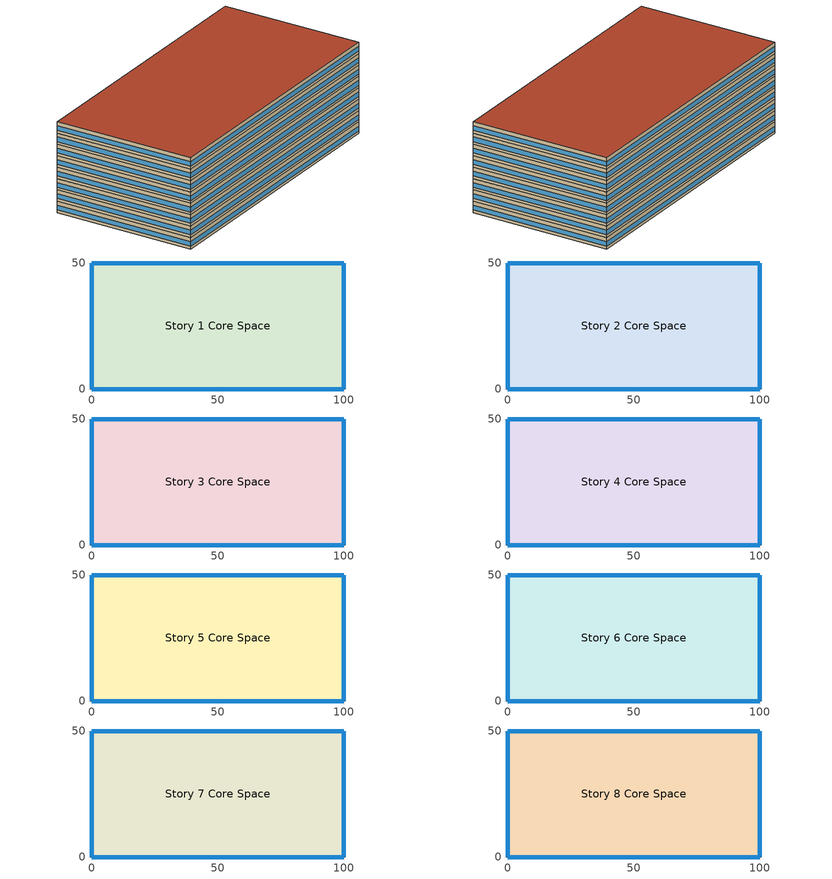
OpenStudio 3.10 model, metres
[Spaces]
Story 1 Core Space
 floor ground: 0,0 0,50 100,50 100,0 z0
 wall outside: 0,50 0,0 100,0 100,50 0,50 z0:4
 window: 99.97,50 0.03,50 / 0.03,0 99.97,0 / 0,49.97 0,0.03 / 100,0.03 100,49.97 z1:2.6
Story 2 Core Space
 floor to Story 1 Core Space: 0,0 0,50 100,50 100,0 z4
 wall outside: 0,50 0,0 100,0 100,50 0,50 z4:8
 window: 100,0.03 100,49.97 / 99.97,50 0.03,50 / 0,49.97 0,0.03 / 0.03,0 99.97,0 z5:6.6
Story 3 Core Space
 floor to Story 2 Core Space: 0,0 0,50 100,50 100,0 z8
 wall outside: 0,50 0,0 100,0 100,50 0,50 z8:12
 window: 0,49.97 0,0.03 / 99.97,50 0.03,50 / 100,0.03 100,49.97 / 0.03,0 99.97,0 z9:10.6
Story 4 Core Space
 floor to Story 3 Core Space: 0,0 0,50 100,50 100,0 z12
 wall outside: 0,50 0,0 100,0 100,50 0,50 z12:16
 window: 100,0.03 100,49.97 / 99.97,50 0.03,50 / 0,49.97 0,0.03 / 0.03,0 99.97,0 z13:14.6
Story 5 Core Space
 floor to Story 4 Core Space: 0,0 0,50 100,50 100,0 z16
 wall outside: 0,50 0,0 100,0 100,50 0,50 z16:20
 window: 0,49.97 0,0.03 / 100,0.03 100,49.97 / 99.97,50 0.03,50 / 0.03,0 99.97,0 z17:18.6
Story 6 Core Space
 floor to Story 5 Core Space: 0,0 0,50 100,50 100,0 z20
 wall outside: 0,50 0,0 100,0 100,50 0,50 z20:24
 window: 0.03,0 99.97,0 / 99.97,50 0.03,50 / 0,49.97 0,0.03 / 100,0.03 100,49.97 z21:22.6
Story 7 Core Space
 floor to Story 6 Core Space: 0,0 0,50 100,50 100,0 z24
 wall outside: 0,50 0,0 100,0 100,50 0,50 z24:28
 window: 99.97,50 0.03,50 / 0,49.97 0,0.03 / 0.03,0 99.97,0 / 100,0.03 100,49.97 z25:26.6
Story 8 Core Space
 floor to Story 7 Core Space: 0,0 0,50 100,50 100,0 z28
 wall outside: 0,50 0,0 100,0 100,50 0,50 z28:32
 window: 99.97,50 0.03,50 / 100,0.03 100,49.97 / 0.03,0 99.97,0 / 0,49.97 0,0.03 z29:30.6
 roof outside: 100,0 100,50 0,50 0,0 z32
[Building]
Building 1: Space Type=Baseline Model Space Type; Default Construction Set=ASHRAE_189.1-2009_ClimateZone 4-5 (mdoff)_ConstSet
[SizingPeriod:DesignDay] Barometric Pressure {Pa}=98934; Rain Indicator=No; Snow Indicator=No; Day of Month=21; Daylight Saving Time Indicator=No; Humidity Condition Type=Wetbulb; Dry-Bulb Temperature Range Modifier Type=DefaultMultipliers
Name | Maximum Dry-Bulb Temperature {C} | Daily Dry-Bulb Temperature Range {deltaC} | Wind Speed {m/s} | Wind Direction {deg} | Sky Clearness | Month | Day Type | Wetbulb or DewPoint at Maximum Dry-Bulb {C} | Solar Model Indicator | ASHRAE Clear Sky Optical Depth for Beam Irradiance | ASHRAE Clear Sky Optical Depth for Diffuse Irradiance
Chicago Ohare Intl Ap Ann Htg 99.6% Condns DB | -20 | 0 | 4.9 | 270 | 0 | 1 | WinterDesignDay | -20 | ASHRAEClearSky
Chicago Ohare Intl Ap Ann Clg .4% Condns DB=>MWB | 33.3 | 10.5 | 5.2 | 230 |  | 7 | SummerDesignDay | 23.7 | ASHRAETau | 0.455 | 2.05
[DefaultConstructionSet]
ASHRAE_189.1-2009_ClimateZone 4-5 (mdoff)_ConstSet: Default Exterior Surface Constructions=ASHRAE_189.1-2009_ClimateZone 4-5 (mdoff)_Exterior_DefSurfCons; Default Interior Surface Constructions=000_Interior_DefSurfCons; Default Ground Contact Surface Constructions=000_Ground_DefSurfCons; Default Exterior SubSurface Constructions=ASHRAE_189.1-2009_ClimateZone 4-5 (mdoff)_Exterior_DefSubCons; Default Interior SubSurface Constructions=000_Interior_DefSubCons; Interior Partition Construction=000_Interior Partition
[DefaultSurfaceConstructions]
Name | Floor Construction | Wall Construction | Roof Ceiling Construction
ASHRAE_189.1-2009_ClimateZone 4-5 (mdoff)_Exterior_DefSurfCons | 000_ExtSlabCarpet_4in_ClimateZone 1-8 | ASHRAE_189.1-2009_ExtWall_SteelFrame_ClimateZone 4-8 | ASHRAE_189.1-2009_ExtRoof_IEAD_ClimateZone 2-5
000_Interior_DefSurfCons | 000_Interior Floor | 000_Interior Wall | 000_Interior Ceiling
000_Ground_DefSurfCons | 000_ExtSlabCarpet_4in_ClimateZone 1-8 | 000_ExtSlabCarpet_4in_ClimateZone 1-8 | 000_ExtSlabCarpet_4in_ClimateZone 1-8
[DefaultSubSurfaceConstructions] Glass Door Construction=000_Exterior Window; Skylight Construction=000_Exterior Window; Tubular Daylight Dome Construction=000_Interior Window; Tubular Daylight Diffuser Construction=000_Interior Window
Name | Fixed Window Construction | Operable Window Construction | Door Construction
ASHRAE_189.1-2009_ClimateZone 4-5 (mdoff)_Exterior_DefSubCons | ASHRAE_189.1-2009_ExtWindow_ClimateZone 4-5 | ASHRAE_189.1-2009_ExtWindow_ClimateZone 4-5 | 000_Exterior Door
000_Interior_DefSubCons | 000_Interior Window | 000_Interior Window | 000_Interior Door
[Construction]
000_Interior Partition; 000_Interior Door: 000_G05 25mm wood
000_ExtSlabCarpet_4in_ClimateZone 1-8: MAT-CC05 4 HW CONCRETE, CP02 CARPET PAD
ASHRAE_189.1-2009_ExtWall_SteelFrame_ClimateZone 4-8: MAT-SHEATH, Wall Insulation [39], 1/2IN Gypsum
ASHRAE_189.1-2009_ExtRoof_IEAD_ClimateZone 2-5: Roof Membrane, Roof Insulation [21], Metal Decking
000_Interior Floor: 000_F16 Acoustic tile, 000_F05 Ceiling air space resistance, 000_M11 100mm lightweight concrete
000_Interior Wall: 000_G01a 19mm gypsum board, 000_F04 Wall air space resistance, 000_G01a 19mm gypsum board
000_Interior Ceiling: 000_M11 100mm lightweight concrete, 000_F05 Ceiling air space resistance, 000_F16 Acoustic tile
ASHRAE_189.1-2009_ExtWindow_ClimateZone 4-5: Theoretical Glass [207]
000_Exterior Door: 000_F08 Metal surface, 000_I01 25mm insulation board
000_Exterior Window: 000_Clear 3mm, 000_Air 13mm, 000_Clear 3mm
000_Interior Window: 000_Clear 3mm
[Material]
Name | Roughness | Thickness {m} | Conductivity {W/m-K} | Density {kg/m3} | Specific Heat {J/kg-K} | Thermal Absorptance | Solar Absorptance | Visible Absorptance
000_G05 25mm wood | MediumSmooth | 0.0254 | 0.15 | 608 | 1630
MAT-CC05 4 HW CONCRETE | Rough | 0.1016 | 1.311 | 2240 | 836.8 | 0.9 | 0.7 | 0.7
Wall Insulation [39] | MediumRough | 0.1184 | 0.045 | 265 | 836.8 | 0.9 | 0.7 | 0.7
1/2IN Gypsum | Smooth | 0.0127 | 0.16 | 784.9 | 830 | 0.9 | 0.92 | 0.92
Roof Membrane | VeryRough | 0.0095 | 0.16 | 1121.29 | 1460 | 0.9 | 0.7 | 0.7
Roof Insulation [21] | MediumRough | 0.2105 | 0.049 | 265 | 836.8 | 0.9 | 0.7 | 0.7
Metal Decking | MediumSmooth | 0.0015 | 45.006 | 7680 | 418.4 | 0.9 | 0.7 | 0.3
000_F16 Acoustic tile | MediumSmooth | 0.0191 | 0.06 | 368 | 590
000_M11 100mm lightweight concrete | MediumRough | 0.1016 | 0.53 | 1280 | 840
000_G01a 19mm gypsum board | MediumSmooth | 0.019 | 0.16 | 800 | 1090
000_F08 Metal surface | Smooth | 0.0008 | 45.28 | 7824 | 500
000_I01 25mm insulation board | MediumRough | 0.0254 | 0.03 | 43 | 1210
[Material:NoMass] Thermal Absorptance=0.9; Solar Absorptance=0.7
Name | Roughness | Thermal Resistance {m2-K/W} | Visible Absorptance
CP02 CARPET PAD | VeryRough | 0.2165 | 0.8
MAT-SHEATH | Rough | 0.3626 | 0.7
[Material:AirGap]
Name | Thermal Resistance {m2-K/W}
000_F05 Ceiling air space resistance | 0.18
000_F04 Wall air space resistance | 0.15
[WindowMaterial:Glazing] Optical Data Type=SpectralAverage; Thickness {m}=0.003; Infrared Transmittance at Normal Incidence=0
Name | Solar Transmittance at Normal Incidence | Front Side Solar Reflectance at Normal Incidence | Back Side Solar Reflectance at Normal Incidence | Visible Transmittance at Normal Incidence | Front Side Visible Reflectance at Normal Incidence | Back Side Visible Reflectance at Normal Incidence | Front Side Infrared Hemispherical Emissivity | Back Side Infrared Hemispherical Emissivity | Conductivity {W/m-K} | Dirt Correction Factor for Solar and Visible Transmittance | Solar Diffusing
Theoretical Glass [207] | 0.3311 | 0.6189 | 0.6189 | 0.44 | 0.51 | 0.51 | 0.9 | 0.9 | 0.0133 | 1 | No
000_Clear 3mm | 0.837 | 0.075 | 0.075 | 0.898 | 0.081 | 0.081 | 0.84 | 0.84 | 0.9
[WindowMaterial:Gas]
000_Air 13mm: Gas Type=Air; Thickness {m}=0.0127
[BuildingStory] Nominal Floor to Floor Height {m}=4
Name | Nominal Z Coordinate {m}
Story 1 | 0
Story 2 | 4
Story 3 | 8
Story 4 | 12
Story 5 | 16
Story 6 | 20
Story 7 | 24
Story 8 | 28
[Space]
Name | Building Story | Thermal Zone
Story 1 Core Space | Story 1 | DirectFirst BlowThrough Zn
Story 2 Core Space | Story 2 | DirectFirst DrawThrough Zn
Story 3 Core Space | Story 3 | IndirectFirst BlowThrough Zn
Story 4 Core Space | Story 4 | IndirectFirst DrawThrough Zn
Story 5 Core Space | Story 5 | DirectOnly BlowThrough Zn
Story 6 Core Space | Story 6 | DirectOnly DrawThrough Zn
Story 7 Core Space | Story 7 | IndirectOnly BlowThrough Zn
Story 8 Core Space | Story 8 | IndirectOnly DrawThrough Zn
[ThermalZone] Use Ideal Air Loads=No
Name | Thermostat
DirectFirst BlowThrough Zn | Thermostat Setpoint Dual Setpoint 1
DirectFirst DrawThrough Zn | Thermostat Setpoint Dual Setpoint 2
IndirectFirst BlowThrough Zn | Thermostat Setpoint Dual Setpoint 3
IndirectFirst DrawThrough Zn | Thermostat Setpoint Dual Setpoint 4
DirectOnly BlowThrough Zn | Thermostat Setpoint Dual Setpoint 5
DirectOnly DrawThrough Zn | Thermostat Setpoint Dual Setpoint 6
IndirectOnly BlowThrough Zn | Thermostat Setpoint Dual Setpoint 7
IndirectOnly DrawThrough Zn | Thermostat Setpoint Dual Setpoint 8
[Sizing:Zone] Zone Cooling Design Supply Air Temperature Input Method=SupplyAirTemperature; Zone Cooling Design Supply Air Temperature {C}=14; Zone Cooling Design Supply Air Temperature Difference {deltaC}=11.11; Zone Heating Design Supply Air Temperature Input Method=SupplyAirTemperature; Zone Heating Design Supply Air Temperature {C}=40; Zone Heating Design Supply Air Temperature Difference {deltaC}=11.11; Zone Cooling Design Supply Air Humidity Ratio {kg-H2O/kg-air}=0.0085; Zone Heating Design Supply Air Humidity Ratio {kg-H2O/kg-air}=0.008; Cooling Design Air Flow Method=DesignDay; Heating Design Air Flow Method=DesignDay; Account for Dedicated Outdoor Air System=No; Dedicated Outdoor Air System Control Strategy=NeutralSupplyAir; Dedicated Outdoor Air Low Setpoint Temperature for Design {C}=autosize; Dedicated Outdoor Air High Setpoint Temperature for Design {C}=autosize; Zone Load Sizing Method=Sensible Load Only No Latent Load; Zone Latent Cooling Design Supply Air Humidity Ratio Input Method=HumidityRatioDifference; Zone Cooling Design Supply Air Humidity Ratio Difference {kgWater/kgDryAir}=0.005; Zone Latent Heating Design Supply Air Humidity Ratio Input Method=HumidityRatioDifference; Zone Humidification Design Supply Air Humidity Ratio Difference {kgWater/kgDryAir}=0.005; Sizing Option=Coincident
DirectFirst BlowThrough Zn; DirectFirst DrawThrough Zn; IndirectFirst BlowThrough Zn; IndirectFirst DrawThrough Zn; DirectOnly BlowThrough Zn; DirectOnly DrawThrough Zn; IndirectOnly BlowThrough Zn; IndirectOnly DrawThrough Zn
[Zone equipment]
DirectFirst BlowThrough Zn: DirectFirst BlowThrough Zn Evap Unit
DirectFirst DrawThrough Zn: DirectFirst DrawThrough Zn Evap Unit
IndirectFirst BlowThrough Zn: IndirectFirst BlowThrough Zn Evap Unit
IndirectFirst DrawThrough Zn: IndirectFirst DrawThrough Zn Evap Unit
DirectOnly BlowThrough Zn: DirectOnly BlowThrough Zn Evap Unit
DirectOnly DrawThrough Zn: DirectOnly DrawThrough Zn Evap Unit
IndirectOnly BlowThrough Zn: IndirectOnly BlowThrough Zn Evap Unit
IndirectOnly DrawThrough Zn: IndirectOnly DrawThrough Zn Evap Unit
[SpaceType]
Baseline Model Space Type: Default Schedule Set=Baseline Model Schedule Set; Design Specification Outdoor Air Object=Baseline Model OA
[DefaultScheduleSet]
Baseline Model Schedule Set: Number of People Schedule=Baseline Model People Lights and Equipment Schedule; People Activity Level Schedule=Baseline Model People Activity Schedule; Lighting Schedule=Baseline Model People Lights and Equipment Schedule; Electric Equipment Schedule=Baseline Model People Lights and Equipment Schedule; Infiltration Schedule=Baseline Model Infiltration Schedule
[DesignSpecification:OutdoorAir]
Baseline Model OA: Outdoor Air Method=Sum; Outdoor Air Flow per Person {m3/s-person}=0.00943895
[SpaceInfiltration:DesignFlowRate]
Baseline Model Infiltration: Space or SpaceType=Baseline Model Space Type; Design Flow Rate Calculation Method=Flow/ExteriorArea; Flow per Exterior Surface Area {m3/s-m2}=0.0003048; Density Basis=Outdoor
[People:Definition]
Baseline Model People Definition: Number of People Calculation Method=People/Area; People per Space Floor Area {person/m2}=0.0538196; Fraction Radiant=0.3
[People]
Baseline Model People: People Definition=Baseline Model People Definition; Space or SpaceType=Baseline Model Space Type; Multiplier=1
[Lights:Definition]
Baseline Model Lights Definition: Design Level Calculation Method=Watts/Area; Watts per Space Floor Area {W/m2}=10.7639
[Lights]
Baseline Model Lights: Lights Definition=Baseline Model Lights Definition; Space or SpaceType=Baseline Model Space Type; Fraction Replaceable=1
[ElectricEquipment:Definition]
Baseline Model Electric Equipment Definition: Design Level Calculation Method=Watts/Area; Watts per Space Floor Area {W/m2}=10.7639
[ElectricEquipment]
Baseline Model Electric Equipment: Electric Equipment Definition=Baseline Model Electric Equipment Definition; Space or SpaceType=Baseline Model Space Type
[ThermostatSetpoint:DualSetpoint] Heating Setpoint Temperature Schedule=Heating Sch; Cooling Setpoint Temperature Schedule=Cooling Sch
Thermostat Setpoint Dual Setpoint 1; Thermostat Setpoint Dual Setpoint 2; Thermostat Setpoint Dual Setpoint 3; Thermostat Setpoint Dual Setpoint 4; Thermostat Setpoint Dual Setpoint 5; Thermostat Setpoint Dual Setpoint 6; Thermostat Setpoint Dual Setpoint 7; Thermostat Setpoint Dual Setpoint 8
[ZoneHVAC:EvaporativeCoolerUnit] Availability Schedule=Always On Discrete; Design Supply Air Flow Rate {m3/s}=autosize; Cooler Unit Control Method=ZoneCoolingLoadVariableSpeedFan; Throttling Range Temperature Difference {deltaC}=1.1; Cooling Load Control Threshold Heat Transfer Rate {W}=100; Shut Off Relative Humidity {percent}=100
Name | Supply Air Fan | Fan Placement | First Evaporative Cooler | Second Evaporative Cooler
DirectFirst BlowThrough Zn Evap Unit | DirectFirst BlowThrough Zn Supply Fan | BlowThrough | DirectFirst BlowThrough Zn Direct Evaporative Cooler | DirectFirst BlowThrough Zn Indirect Evaporative Cooler
DirectFirst DrawThrough Zn Evap Unit | DirectFirst DrawThrough Zn Supply Fan | DrawThrough | DirectFirst DrawThrough Zn Direct Evaporative Cooler | DirectFirst DrawThrough Zn Indirect Evaporative Cooler
IndirectFirst BlowThrough Zn Evap Unit | IndirectFirst BlowThrough Zn Supply Fan | BlowThrough | IndirectFirst BlowThrough Zn Indirect Evaporative Cooler | IndirectFirst BlowThrough Zn Direct Evaporative Cooler
IndirectFirst DrawThrough Zn Evap Unit | IndirectFirst DrawThrough Zn Supply Fan | DrawThrough | IndirectFirst DrawThrough Zn Indirect Evaporative Cooler | IndirectFirst DrawThrough Zn Direct Evaporative Cooler
DirectOnly BlowThrough Zn Evap Unit | DirectOnly BlowThrough Zn Supply Fan | BlowThrough | DirectOnly BlowThrough Zn Direct Evaporative Cooler
DirectOnly DrawThrough Zn Evap Unit | DirectOnly DrawThrough Zn Supply Fan | DrawThrough | DirectOnly DrawThrough Zn Direct Evaporative Cooler
IndirectOnly BlowThrough Zn Evap Unit | IndirectOnly BlowThrough Zn Supply Fan | BlowThrough | IndirectOnly BlowThrough Zn Indirect Evaporative Cooler
IndirectOnly DrawThrough Zn Evap Unit | IndirectOnly DrawThrough Zn Supply Fan | DrawThrough | IndirectOnly DrawThrough Zn Indirect Evaporative Cooler
[EvaporativeCooler:Direct:ResearchSpecial] Availability Schedule=Always On Discrete; Cooler Design Effectiveness=1; Recirculating Water Pump Power Consumption {W}=0; Drift Loss Fraction=0; Blowdown Concentration Ratio=0; Water Pump Power Sizing Factor {W/(m3/s)}=0.1; Evaporative Operation Minimum Drybulb Temperature=16; Evaporative Operation Maximum Limit Wetbulb Temperature=24; Evaporative Operation Maximum Limit Drybulb Temperature=28
DirectFirst BlowThrough Zn Direct Evaporative Cooler; DirectFirst DrawThrough Zn Direct Evaporative Cooler; IndirectFirst BlowThrough Zn Direct Evaporative Cooler; IndirectFirst DrawThrough Zn Direct Evaporative Cooler; DirectOnly BlowThrough Zn Direct Evaporative Cooler; DirectOnly DrawThrough Zn Direct Evaporative Cooler
[Fan:SystemModel] Availability Schedule=Always On Discrete; Design Maximum Air Flow Rate {m3/s}=autosize; Speed Control Method=Discrete; Electric Power Minimum Flow Rate Fraction=0.2; Design Pressure Rise {Pa}=500; Motor Efficiency=0.9; Motor In Air Stream Fraction=1; Design Electric Power Consumption {W}=autosize; Design Power Sizing Method=PowerPerFlowPerPressure; Electric Power Per Unit Flow Rate {W/(m3/s)}=840; Electric Power Per Unit Flow Rate Per Unit Pressure {W-s/m3-Pa}=1.66667; Fan Total Efficiency=0.7; Motor Loss Radiative Fraction=0
DirectFirst BlowThrough Zn Supply Fan; DirectFirst DrawThrough Zn Supply Fan; IndirectFirst BlowThrough Zn Supply Fan; IndirectFirst DrawThrough Zn Supply Fan; DirectOnly BlowThrough Zn Supply Fan; DirectOnly DrawThrough Zn Supply Fan; IndirectOnly BlowThrough Zn Supply Fan; IndirectOnly DrawThrough Zn Supply Fan
[EvaporativeCooler:Indirect:ResearchSpecial] Cooler Maximum Effectiveness=0.75; Recirculating Water Pump Power Consumption {W}=30; Secondary Fan Total Efficiency=0.6; Secondary Fan Delta Pressure {Pa}=124.6; Dewpoint Effectiveness Factor=0.9; Drift Loss Fraction=0; Water Pump Power Sizing Factor {W/(m3/s)}=0.1; Secondary Air Flow Scaling Factor=1
DirectFirst BlowThrough Zn Indirect Evaporative Cooler; DirectFirst DrawThrough Zn Indirect Evaporative Cooler; IndirectFirst BlowThrough Zn Indirect Evaporative Cooler; IndirectFirst DrawThrough Zn Indirect Evaporative Cooler; IndirectOnly BlowThrough Zn Indirect Evaporative Cooler; IndirectOnly DrawThrough Zn Indirect Evaporative Cooler
[Schedule:Ruleset]
Name | Default Day Schedule | Summer Design Day Schedule | Winter Design Day Schedule
Baseline Model Infiltration Schedule | Baseline Model Infiltration Schedule Schedule All Days | Baseline Model Infiltration Schedule Summer Design Day | Baseline Model Infiltration Schedule Winter Design Day
Baseline Model People Lights and Equipment Schedule | Baseline Model People Lights and Equipment Schedule Schedule Week Day | Baseline Model People Lights and Equipment Schedule Summer Design Day | Baseline Model People Lights and Equipment Schedule Winter Design Day
Baseline Model People Activity Schedule | Baseline Model People Activity Schedule Default
Cooling Sch | Cooling Sch Default
Heating Sch | Heating Sch Default
[Schedule:Day]
Baseline Model Infiltration Schedule Schedule All Days: 6, 0, 1, 22, 0, 0.25, 24, 0, 1
Baseline Model Infiltration Schedule Winter Design Day; Baseline Model Infiltration Schedule Summer Design Day; Baseline Model People Lights and Equipment Schedule Summer Design Day: 24, 0, 1
Baseline Model People Lights and Equipment Schedule Schedule Week Day: 6, 0, 0, 7, 0, 0.1, 8, 0, 0.2, 12, 0, 0.95, 13, 0, 0.5, 17, 0, 0.95, 18, 0, 0.7, 20, 0, 0.4, 22, 0, 0.1, 24, 0, 0.05
Baseline Model People Lights and Equipment Schedule Winter Design Day; Baseline Model People Lights and Equipment Schedule Schedule Sunday: 24, 0, 0
Baseline Model People Lights and Equipment Schedule Saturday: 6, 0, 0, 8, 0, 0.1, 14, 0, 0.5, 17, 0, 0.1, 24, 0, 0
Baseline Model People Activity Schedule Default: 24, 0, 120
Cooling Sch Default: 24, 0, 28
Heating Sch Default: 24, 0, 24
[Schedule:Rule] Schedule Ruleset=Baseline Model People Lights and Equipment Schedule
Name | Rule Order | Day Schedule | Apply Saturday | Apply Sunday
Baseline Model People Lights and Equipment Schedule Saturday Rule | 1 | Baseline Model People Lights and Equipment Schedule Saturday | Yes
Baseline Model People Lights and Equipment Schedule Sunday Rule | 0 | Baseline Model People Lights and Equipment Schedule Schedule Sunday |  | Yes
[Schedule:Constant]
Always On Discrete: Value=1
